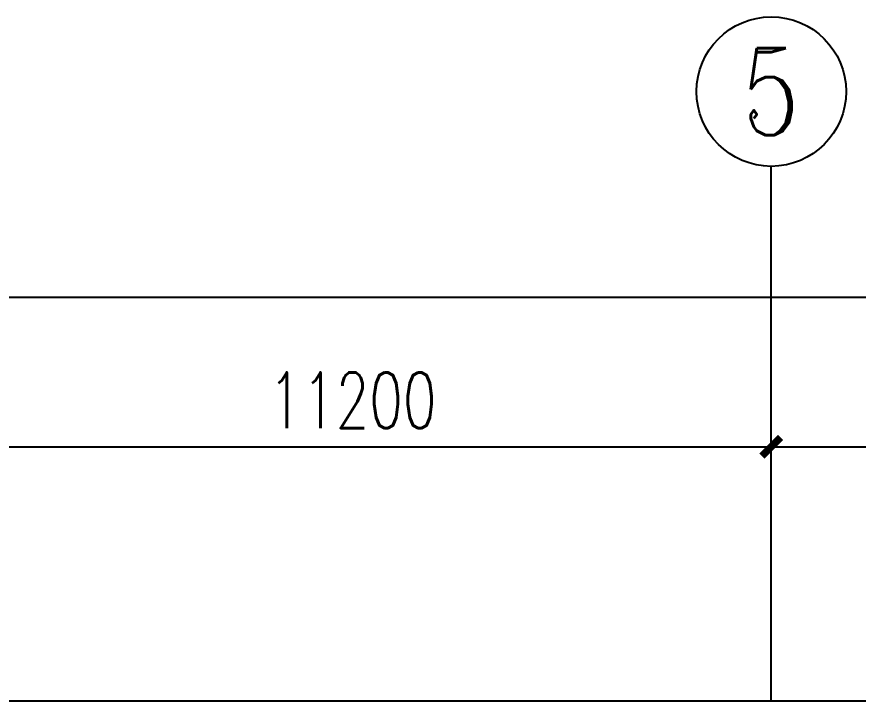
# Model space of a CAD drawing. Extents: x 758840 to 1108724, y -102573 to 143521.
# Drawn here: x 824046 to 835295, y 124032 to 133186 of the extents above; entities that cross this region are included whole.
import ezdxf
from ezdxf.enums import TextEntityAlignment as Align

# ---------------------------------------------------------------- set-up
doc = ezdxf.new("R2010")
doc.units = 0
doc.header["$LTSCALE"] = 1000
doc.header["$MEASUREMENT"] = 0
for name, color, linetype in [('AXIS', 3, 'Continuous'), ('AXIS_TEXT', 7, 'Continuous'), ('室外柴油发电-2层', 241, 'Continuous')]:
    doc.layers.add(name, color=color, linetype=linetype)
doc.styles.add('_TCH_AXIS', font='COMPLEX', dxfattribs={"bigfont": 'GBCBIG'})
doc.styles.add('_TCH_DIM_T3', font='SIMPLEX', dxfattribs={"width": 0.705882, "bigfont": 'GBCBIG'})
doc.styles.add('COMPLEX', font='COMPLEX')
doc.dimstyles.new('_TCH_ARCH&&250', dxfattribs={"dimtxt": 743.75, "dimasz": 250, "dimexe": 625, "dimexo": 750, "dimgap": 250, "dimtad": 1, "dimdec": 0, "dimzin": 0, "dimdsep": 46, "dimtxsty": '_TCH_DIM_T3', "dimblk": 'ARCHTICK', "dimcen": 0.09, "dimclrt": 7, "dimazin": 2, "dimtfac": 1, "dimtdec": 0, "dimtix": 1, "dimtmove": 2, "dimatfit": 3, "dimfxl": 1, "dimtolj": 1, "dimtzin": 0, "dimarcsym": 0})

# ---------------------------------------------------------------- blocks, each defined once
blk = doc.blocks.new('_ArchTick')
at = {"color": 0, "linetype": 'ByBlock', "const_width": 0.4}
blk.add_lwpolyline([(-0.5, -0.5), (0.5, 0.5)], dxfattribs=at)
blk = doc.blocks.new('*D52')
at = {"layer": 'AXIS', "color": 0, "lineweight": -2, "transparency": 16777216}
for p, q in [((822933, 124782), (822933, 128061)), ((834133, 124782), (834133, 128061)), ((822933, 127436), (834133, 127436))]:
    blk.add_line(p, q, dxfattribs=at)
at = {"layer": 'Defpoints', "color": 0, "transparency": 16777216}
for p in [(834133, 127436), (822933, 124032), (834133, 124032)]:
    blk.add_point(p, dxfattribs=at)
at = {"layer": 'AXIS', "color": 0, "lineweight": -2, "transparency": 16777216, "xscale": 250, "yscale": 250, "zscale": 250, "rotation": 180}
blk.add_blockref('_ArchTick', (822933, 127436), dxfattribs=at)
at = {"layer": 'AXIS', "color": 0, "lineweight": -2, "transparency": 16777216, "xscale": 250, "yscale": 250, "zscale": 250}
blk.add_blockref('_ArchTick', (834133, 127436), dxfattribs=at)
at = {"layer": 'AXIS', "color": 7, "transparency": 16777216, "insert": (828533, 128057), "char_height": 743.8, "attachment_point": 5, "style": '_TCH_DIM_T3'}
blk.add_mtext('\\A1;11200', dxfattribs=at)
blk = doc.blocks.new('*D53')
at = {"layer": 'AXIS', "color": 0, "lineweight": -2, "transparency": 16777216}
for p, q in [((834133, 124782), (834133, 128061)), ((845333, 124782), (845333, 128061)), ((834133, 127436), (845333, 127436))]:
    blk.add_line(p, q, dxfattribs=at)
at = {"layer": 'Defpoints', "color": 0, "transparency": 16777216}
for p in [(845333, 127436), (834133, 124032), (845333, 124032)]:
    blk.add_point(p, dxfattribs=at)
at = {"layer": 'AXIS', "color": 0, "lineweight": -2, "transparency": 16777216, "xscale": 250, "yscale": 250, "zscale": 250, "rotation": 180}
blk.add_blockref('_ArchTick', (834133, 127436), dxfattribs=at)
at = {"layer": 'AXIS', "color": 0, "lineweight": -2, "transparency": 16777216, "xscale": 250, "yscale": 250, "zscale": 250}
blk.add_blockref('_ArchTick', (845333, 127436), dxfattribs=at)
at = {"layer": 'AXIS', "color": 7, "transparency": 16777216, "insert": (839733, 128057), "char_height": 743.8, "attachment_point": 5, "style": '_TCH_DIM_T3'}
blk.add_mtext('\\A1;11200', dxfattribs=at)
blk = doc.blocks.new('*D20')
at = {"layer": 'AXIS', "color": 0, "lineweight": -2, "transparency": 16777216}
for p, q in [((788833, 124782), (788833, 130061)), ((912533, 124782), (912533, 130061)), ((788833, 129436), (912533, 129436))]:
    blk.add_line(p, q, dxfattribs=at)
at = {"layer": 'Defpoints', "color": 0, "transparency": 16777216}
for p in [(912533, 129436), (788833, 124032), (912533, 124032)]:
    blk.add_point(p, dxfattribs=at)
at = {"layer": 'AXIS', "color": 0, "lineweight": -2, "transparency": 16777216, "xscale": 250, "yscale": 250, "zscale": 250, "rotation": 180}
blk.add_blockref('_ArchTick', (788833, 129436), dxfattribs=at)
at = {"layer": 'AXIS', "color": 0, "lineweight": -2, "transparency": 16777216, "xscale": 250, "yscale": 250, "zscale": 250}
blk.add_blockref('_ArchTick', (912533, 129436), dxfattribs=at)
at = {"layer": 'AXIS', "color": 7, "transparency": 16777216, "insert": (850683, 130057), "char_height": 743.8, "attachment_point": 5, "style": '_TCH_DIM_T3'}
blk.add_mtext('\\A1;123700', dxfattribs=at)
blk = doc.blocks.new('_AXISO')
blk.add_circle((0, 0), 0.5)
at = {"layer": 'AXIS_TEXT', "style": 'COMPLEX', "width": 1.041667}
blk.add_attdef('A', text='', height=0.56, dxfattribs=at).set_placement((-0.25, -0.28), (0.25, -0.28), align=Align.FIT)

msp = doc.modelspace()

# ---------------------------------------------------------------- linework, layer by layer
at = {"layer": 'AXIS'}
msp.add_line((834133.02, 124031.99), (834133.02, 131185.62), dxfattribs=at)
at = {"layer": '室外柴油发电-2层', "linetype": 'ByBlock', "lineweight": -2}
msp.add_lwpolyline([(866977.49, 124031.99), (802477.49, 124031.99), (802477.49, 118531.99), (866977.49, 118531.99)], close=True, dxfattribs=at)

# ---------------------------------------------------------------- block references
at = {"layer": 'AXIS'}
ref = msp.add_blockref('_AXISO', (834133.02, 132185.62), dxfattribs=dict(at, xscale=2000, yscale=2000, zscale=2000))
ref.add_attrib('A', '5', dxfattribs={"layer": 'AXIS_TEXT', "ltscale": 5, "height": 1164.87, "style": '_TCH_AXIS'}).set_placement((833744.73, 131603.19), (834521.31, 131603.19), align=Align.FIT)

# ---------------------------------------------------------------- dimensions: what is measured, and where the dimension line sits
for p1, p2, distance, picture, middle in [((788833.02, 124031.99), (912533.02, 124031.99), 5403.64, '*D20', (850683.02, 130057.5)), ((822933.02, 124031.99), (834133.02, 124031.99), 3403.64, '*D52', (828533.02, 128057.5)), ((834133.02, 124031.99), (845333.02, 124031.99), 3403.64, '*D53', (839733.02, 128057.5))]:
    dim = msp.add_aligned_dim(p1=p1, p2=p2, distance=distance, dimstyle='_TCH_ARCH&&250', dxfattribs=at)
    dim.commit()
    dim.dimension.update_dxf_attribs({"geometry": picture, "text_midpoint": middle})

doc.saveas('drawing.dxf')
